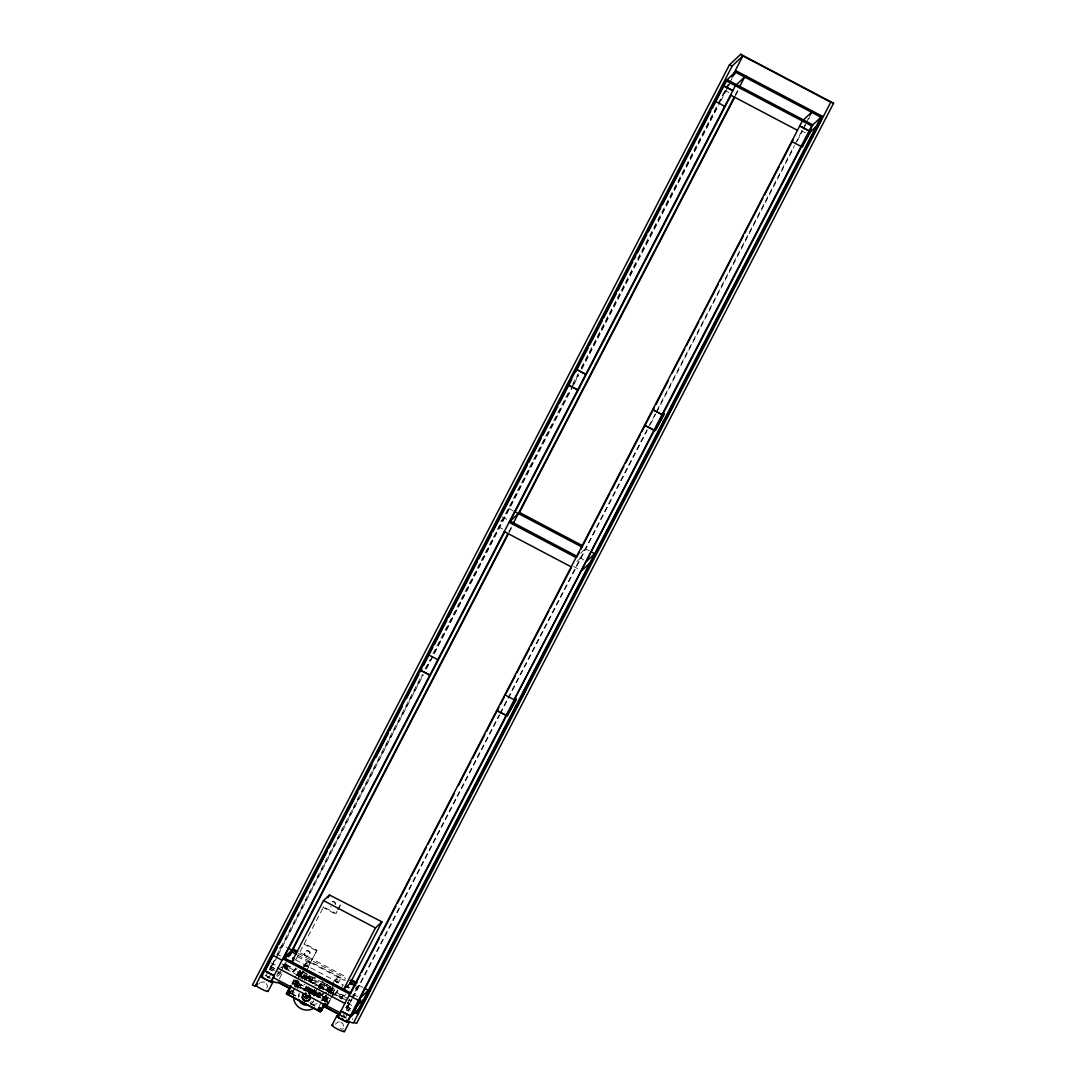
<?xml version="1.0" encoding="UTF-8"?>
<svg xmlns="http://www.w3.org/2000/svg" width="1086" height="1086" viewBox="0 0 1086 1086"><rect width="100%" height="100%" fill="white"/><g stroke="black" fill="none" stroke-linecap="round" stroke-linejoin="round"><path stroke-width="0.75" stroke-dasharray="5 3.75" d="M267.713 977.672L267.808 976.518M295.799 984.608C297.374 981.12 291.713 985.002 294.116 983.441M294.51 985.912L294.618 984.622M295.772 980.142L297.374 981.282M295.446 980.196L296.274 981.975L296.94 980.142M305.56 979.07L305.057 978.296M305.438 979.151C304.827 977.183 305.736 980.142 304.623 978.581M309.551 980.78L310.352 981.337L309.849 980.549M310.392 981.187L309.659 980.726M322.868 988.246C321.198 987.676 324.144 987.676 322.42 987.418M323.261 1000.518L325.026 998.699L325.922 1000.179M325.786 995.971C328.691 998.482 323.709 997.898 326.044 995.482M325.637 1001.957L325.936 1001.238M325.827 1001.781L327.103 1000.708L327.619 1002.405M327.714 1002.147L326.37 1000.912M330.755 990.839L329.411 989.59M331.461 993.052L330.918 991.871L328.447 991.912M332.302 986.97L332.628 987.988M332.492 986.794L332.642 987.595M309.972 976.124L309.157 976.11L310.107 976.165M322.108 987.717L323.166 987.744M278.532 972.757L278.912 971.943L278.545 972.771M280.962 967.585L282.781 967.83M285.129 966.567L283.758 965.21L284.491 963.934L286.052 964.762L285.129 966.567L286.039 964.748M349.475 999.201C347.887 1001.129 351.484 1001.482 351.416 999.201M344.113 1016.74L344.588 1015.491M352.529 1019.537L352.909 1018.451M292.093 991.762L291.863 990.5M298.949 974.101C302.017 981.092 300.55 967.531 298.419 976.083M295.093 986.943C301.338 984.785 293.016 984.378 296.627 986.943M301.351 977.481C299.858 975.744 301.718 974.753 299.383 973.775M304.569 978.703L305.18 978.024M309.401 978.432C307.569 977.834 309.51 977.264 308.641 978.92C310.392 977.699 306.673 977.251 307.84 979.002C310.365 979.939 309.931 975.011 307.8 978.011M309.361 980.957L309.211 981.472M328.121 990.907C330.714 986.631 331.284 992.55 329.845 991.912M324.402 1000.871L326.112 1000.002M330.253 991.599L330.714 993.025L332.126 992.59L331.678 991.165L329.207 991.192L329.343 989.536M348.891 1000.179L349.38 999.174M347.778 1003.097L348.158 1002.283L347.547 1003.315M265.907 976.07L268.256 971.549M269.029 970.042L273.713 961.001M276.835 954.988L422.033 674.868M425.155 668.84L429.839 659.813M432.961 653.786L569.58 390.241M572.702 384.213L578.159 373.665M581.281 367.652L728.041 84.518M274.717 970.368L270.699 968.25L275.382 959.223M276.17 957.716L422.943 674.542M426.065 668.514L571.29 388.367M572.078 386.86L578.322 374.806M581.444 368.778L718.077 105.193M718.851 103.686L725.882 90.124M726.656 88.618L729.005 84.111M729.778 82.604L732.127 78.083M270.699 968.25L277.31 956.644M278.084 955.137L423.309 674.976M426.431 668.949L433.463 655.401M434.237 653.894L573.218 385.788M573.992 384.281L578.675 375.24M581.797 369.213L719.991 102.613M720.778 101.107L727.796 87.545M728.584 86.038L730.919 81.531M268.704 978.106L270.957 973.748M276.686 975.839L278.803 971.753M281.641 970.192L285.835 962.115M508.845 531.882L511.194 527.362M735.263 95.079L738.385 89.052M286.283 962.372L283.514 967.707L343.013 999.066M509.198 532.316L512.32 526.289M735.616 95.514L738.738 89.486M284.274 968.685L288.509 960.526M279.428 978.69L282.17 973.409A6.991 0.977 27.4 0 1 278.64 972.527M285.265 969.269L288.184 963.391M286.514 969.974L289.27 964.517M288.795 966.716C284.26 963.988 291.347 969.038 291.143 965.508M295.989 959.4L323.587 906.919L336.09 913.502L337.529 910.747M291.863 983.59L294.13 979.233M294.876 977.78L299.79 970.192M292.066 984.893L294.333 980.536M297.347 974.726L299.6 970.368L332.438 987.703M292.731 983.807L294.143 981.079L327.918 998.876L294.143 981.079M297.605 974.413L300.13 970.667M297.36 975.649L299.166 972.146L301.053 973.137L299.179 972.187M303.075 971.223C303.374 974.332 298.474 971.807 301.202 970.232M294.034 984.676L298.134 976.966M298.256 976.531L301.284 970.884M294.523 985.613L299.084 976.803M299.845 975.35L301.351 972.445M303.673 967.911C302.79 962.467 310.555 961.87 306.754 966.567M294.713 985.436L297.537 979.979M298.623 977.807L302.858 969.635M306.524 966.608C302.79 960.092 315.442 959.59 307.582 966.988M291.863 992.835L299.383 978.31M300.143 976.857L303.347 972.35L301.094 976.708M292.066 994.124L295.08 988.314M295.826 986.862L300.347 978.16M298.976 981.785L296.152 987.215L298.989 982.463M297.36 987.649L301.134 980.386M301.881 978.934L306.401 970.232M297.523 956.617L310.039 963.214L317.058 950.223L304.555 943.639M323.587 906.919L323.017 907.448L335.52 914.045L336.959 911.276M337.678 909.892L340.542 904.366M310.039 963.214L317.058 950.223M338.248 909.362L341.113 903.823M297.578 988.952L302.084 980.237M302.845 978.785L307.352 970.069M306.252 990.799L309.768 984.011M306.266 991.477L308.37 987.405M314.478 989.4L312.252 991.803L311.926 990.839A1.412 1.398 46.8 0 0 310.229 992.387A1.412 1.398 46.8 0 0 312.279 993.459A1.412 1.398 46.8 0 0 312.578 991.179L314.478 989.4A1.412 1.398 46.8 0 1 314.451 991.491A1.412 1.398 46.8 0 1 312.469 991.559A1.412 1.398 46.8 0 1 312.374 989.577M314.818 993.771L315.537 993.093L324.918 998.034L324.198 998.713L314.818 993.771L317.628 988.328M323.329 987.771L322.298 987.527M321.144 1000.871L325.651 992.156M326.411 990.703L329.628 986.197L327.361 990.554M319.08 1006.518L321.347 1002.161M322.094 1000.708L326.614 992.007M327.375 991.477L331.013 984.473M324.198 998.713L325.61 995.998M333.103 987.052C333.402 990.16 328.488 987.622 331.23 986.061M324.388 1000.043L331.162 986.97M324.592 1001.346L328.366 994.084M329.112 992.631L332.126 986.821M333.701 983.74C332.574 978.377 340.61 977.685 336.782 982.396M328.651 993.622L333.497 984.296M335.737 981.866C336.864 971.78 344.167 980.644 336.796 982.558C334.664 981.54 336.918 981.893 337.61 982.816M325.651 1001.401L329.411 994.138M330.158 992.685L333.375 988.165L330.361 993.975M326.316 1001.781L329.995 994.885M325.691 1006.559L329.927 998.387M332.031 994.328L335.493 987.663M325.881 1006.383L330.117 998.21M332.235 994.124L335.058 988.681M327.592 1004.767L335.126 990.256M328.488 1003.233L330.606 999.147M331.311 997.79L333.429 993.704L299.464 976.083L333.429 993.704M347.086 1000.559L334.569 993.962L337.719 990.052M342.171 986.821L343.149 984.948M339.619 997.817C339.606 989.563 344.534 998.903 345.565 994.179M340.692 998.55L341.438 998.821L343.081 995.17M347.371 1003.681L349.488 999.595M355.027 991.219L357.443 986.55M346.067 1007.903L348.239 1005.867L351.823 998.944M352.529 997.559L355.651 991.545M342.497 1017.025L344.764 1012.668M349.692 1009.885L347.018 1008.473L351.701 999.432M352.475 997.925L499.261 714.764M500.049 713.258L507.067 699.696M507.854 698.189L794.382 145.415M795.169 143.909L802.187 130.347M802.975 128.84L805.31 124.32M806.097 122.813L809.491 116.27M347.018 1008.473L352.054 999.867M352.841 998.36L499.614 715.199M500.402 713.692L647.188 430.518M650.31 424.49L655.768 413.956M656.555 412.449L793.961 147.357M797.083 141.329L802.554 130.782M803.328 129.275L805.676 124.754M808.554 119.202L809.939 116.541M345.009 1018.329L347.276 1013.971M283.975 965.006L283.514 965.793M284.016 964.721L284.478 963.934M350.941 1000.002L351.362 999.269M350.914 1000.274L350.493 1001.007M266.857 988.192L267.414 985.803L265.866 982.694M343.257 1028.252L342.511 1029.365M259.011 983.984L259.663 983.034M335.316 1024.207L337.895 1022.021L340.624 1022.035M299.112 973.884L298.351 974.59M293.519 983.93L294.279 983.224M294.618 985.667L295.297 984.337L293.967 983.644M297.442 986.807C299.492 984.432 294.238 984.5 295.949 986.862M301.379 977.522L301.487 976.246L300.279 975.798M291.917 991.993L291.822 990.16M329.139 989.699L328.379 990.418M322.813 1000.518L324.225 1000.084L324.524 1001.726M324.293 999.039L323.533 999.758M329.94 991.857L330.85 990.921M324.375 1001.536C327.049 1001.183 323.424 997.803 323.995 1000.505M325.094 1001.197L326.017 1000.26M329.913 993.405L331.651 992.862L330.307 991.627M331.556 993.133L330.538 993.527M308.791 978.866L308.071 977.875M500.646 521.185L504.135 517.913M580.643 553.168L586.426 547.724M576.965 561.408L581.594 557.064M279.183 948.445L282.672 945.159L286.69 947.291M270.672 966.024L272.993 963.839M280.907 967.667L286.337 962.563M278.043 973.653L281.301 970.585M281.22 972.133L280.079 973.205L276.061 971.088M277.446 976.518L280.69 973.45M295.799 967.965L291.863 973.436L298.378 967.314M295.921 968.821L292.663 971.875L282.93 966.757M307.148 968.78L308.858 967.164L305.112 965.183M300.673 975.323L300.021 975.92M302.383 976.789L301.175 977.943A5.308 5.254 46.8 0 1 310.229 982.708M295.08 985.369L295.433 985.016M302.94 978.214L305.397 975.893M295.311 985.912L296.071 985.192M307.501 976.871L308.22 976.192M309.171 978.038L308.356 977.604L309.537 977.699M310.582 991.246L312.483 989.468M311.601 991.464L314.153 990.011M319.827 984.486L321.049 983.346M312.673 993.174L314.573 991.382M318.402 987.771L320.872 985.45M316.745 996.677L317.126 996.324A6.76 6.692 46.8 0 0 318.917 993.364M322.528 994.043L322.909 993.69A3.543 3.502 46.8 0 1 317.533 992.088M329.655 992.088L330.701 991.138M333.904 988.477L332.764 989.55L298.989 971.739M331.216 993.527L331.977 992.821M326.099 1001.02L325.338 1001.726L327.008 1001.889M334.569 993.962L337.827 990.907M333.769 995.523L338.113 991.437M326.9 1003.165L327.253 1002.812M355.271 988.586L360.118 984.31M352.516 995.455L354.688 993.418M354.145 994.722L355.285 993.649M345.823 1007.333L350.439 1002.989M324.51 998.862L324.361 1000.532L325.854 1000.477M309.972 976.3L308.913 976.015M260.545 982.287L264.835 982.043M288.469 966.065L290.342 967.056M305.709 966.011L306.999 966.526M300.401 971.794L302.275 972.784M340.027 978.147L338.221 977.278M337.99 980.061L336.117 979.11M330.416 987.622L332.302 988.599M343.203 995.4L341.398 994.45M341.438 998.821L340.665 998.21M297.306 981.215L295.935 980.237M294.537 983.101L295.921 984.079L294.645 985.151M295.378 984.948L294.564 984.866M294.903 986.645L296.532 986.848M324.565 998.93L325.936 999.894M298.528 981.771L297.768 981.5M294.713 986.821L295.663 986.93M327.062 997.084L326.004 996.337M309.944 962.332L308.125 961.341M307.908 964.246L306.157 963.363M305.315 966.54L303.999 965.916M309.809 980.739L309.442 981.717A3.896 3.855 46.8 0 0 302.356 979.043M303.971 965.644L305.505 966.554M340.868 1022.143L342.904 1023.704L343.733 1026.012M724.959 90.45L728.977 92.568M801.278 130.659L805.296 132.791M508.981 508.574L512.999 510.705M585.286 548.797L589.304 550.914M502.18 516.936L508.153 520.031M579.843 557.851L583.861 559.969M498.691 526.968L502.709 529.086M573.666 566.485L577.684 568.602M303.985 944.168L316.488 950.766M300.632 952.965L346.733 977.264M297.998 953.25L345.592 978.323M358.977 985.382L363.009 987.5M297.74 955.083L345.511 980.251M310.61 962.671L344.181 980.359M295.324 959.752L343.081 984.921M335.14 981.011L338.886 982.993M277.826 954.499L280.514 955.911M353.534 994.437L357.552 996.568M302.722 971.739L307.134 974.061M323.289 982.572L327.687 984.893M297.89 971.97L301.65 973.952M327.918 987.798L331.664 989.78M281.749 963.744L348.049 998.686M271.038 962.848L275.668 965.25M347.357 1003.07L353.33 1006.179M346.665 1005.039L348.239 1005.867M271.839 967.178L274.527 968.603M348.158 1007.401L350.832 1008.813M296.885 986.536L304.922 990.771M265.215 975.255L269.708 977.617M341.615 1015.519L346.122 1017.894M267.4 976.857L270.387 978.418M340.393 1015.315L346.353 1018.464M291.442 993.514L297.306 996.622M310.528 1003.586L314.94 1005.907M291.252 993.704L295.65 996.025M310.338 1003.763L314.75 1006.084M302.79 971.984L304.066 972.106L302.424 971.943M343.081 994.966L344.764 995.74M299.179 996.622A8.145 8.05 46.8 0 1 299.356 994.505M302.885 989.455A8.145 8.05 46.8 0 1 315.347 996.025M313.243 1001.835A8.145 8.05 46.8 0 1 311.641 1003.179M293.491 997.206A13.453 13.303 46.8 0 1 294.469 991.504M296.953 987.608A13.453 13.303 46.8 0 1 301.677 984.31M319.583 992.78A13.453 13.303 46.8 0 1 320.112 998.563M298.338 997.396A8.145 8.05 46.8 0 1 299.234 993.31M303.958 989.36A8.145 8.05 46.8 0 1 314.506 996.812M313.623 1000.898A8.145 8.05 46.8 0 1 310.8 1003.966M308.085 992.55A3.896 3.855 46.8 0 1 309.863 993.486M308.03 991.559A3.896 3.855 46.8 0 1 311.465 993.364M307.84 991.735A3.896 3.855 46.8 0 1 311.275 993.554M320.519 988.274A2.294 2.281 46.8 0 1 323.397 989.78M320.587 992.821A2.294 2.281 46.8 0 1 319.542 992.265M321.565 988.355A2.294 2.281 46.8 0 1 323.004 989.373M321.605 982.939A5.308 5.254 46.8 0 0 319.759 984.934L319.04 985.613A5.308 5.254 46.8 0 1 323.479 982.816M329.723 987.215A5.308 5.254 46.8 0 1 329.153 989.875L328.42 990.554A5.308 5.254 46.8 0 0 328.922 987.215M328.176 985.287A5.308 5.254 46.8 0 1 328.515 985.884M319.868 988.233A3.896 3.855 46.8 0 1 325.04 984.459A3.896 3.855 46.8 0 1 326.601 990.731M323.356 993.69A3.896 3.855 46.8 0 1 318.008 992.468M319.175 987.12A3.896 3.855 46.8 0 1 324.958 989.265M311.383 1001.659A6.76 6.692 46.8 0 1 309.849 1002.5M314.058 995.523A6.76 6.692 46.8 0 0 303.374 990.771L303.754 990.405A6.76 6.692 46.8 0 1 314.438 995.156M308.424 991.342A4.602 4.548 46.8 0 1 312.008 994.219M308.655 991.124A4.602 4.548 46.8 0 1 312.524 995.17M318.714 987.988A3.543 3.502 46.8 0 1 324.09 989.577M323.194 993.418A3.543 3.502 46.8 0 1 317.153 992.455M319.135 987.907A3.543 3.502 46.8 0 1 323.709 989.93M323.329 994.26A4.249 4.195 46.8 0 1 316.881 992.346A3.896 3.855 46.8 0 1 312.592 994.314M319.257 986.889A4.249 4.195 46.8 0 1 324.741 989.319M314.709 989.672A1.412 1.398 46.8 0 1 313.596 991.83A1.412 1.398 46.8 0 1 312.279 989.767M316.365 992.183A3.896 3.855 46.8 0 1 313.759 995.02M309.32 993.378A3.896 3.855 46.8 0 1 310.487 988.043M304.677 989.509A8.145 8.05 46.8 0 1 306.591 985.803M312.198 983.224A8.145 8.05 46.8 0 1 320.289 988.939M320.492 993.133A8.145 8.05 46.8 0 1 316.949 998.183M317.071 1003.722A13.453 13.303 46.8 0 1 310.148 1003.966M299.926 987.934A13.453 13.303 46.8 0 1 301.107 984.663M305.763 979.586A13.453 13.303 46.8 0 1 315.836 977.889M321.999 981.12A13.453 13.303 46.8 0 1 326.357 990.432M325.773 995.034A13.453 13.303 46.8 0 1 322.895 1000.043M305.329 990.826A8.145 8.05 46.8 0 1 306.225 986.74M310.949 982.789A8.145 8.05 46.8 0 1 321.13 988.151M320.614 994.328A8.145 8.05 46.8 0 1 317.791 997.396M311.641 993.962A3.896 3.855 46.8 0 1 310.555 987.893M307.854 991.342A3.896 3.855 46.8 0 1 312.456 988.436M314.234 989.373A3.896 3.855 46.8 0 1 314.886 990.16M315.32 991.07A3.896 3.855 46.8 0 1 313.718 995.495M308.56 994.097A3.896 3.855 46.8 0 1 308.139 993.174M308.044 991.165A3.896 3.855 46.8 0 1 310.637 988.328M315.51 990.894A3.896 3.855 46.8 0 1 313.908 995.319M306.727 980.21A2.294 2.281 46.8 0 1 307.026 976.599A2.294 2.281 46.8 0 1 310.447 977.862A2.294 2.281 46.8 0 1 308.37 980.821M306.781 980.169A2.294 2.281 46.8 0 1 307.257 976.45A2.294 2.281 46.8 0 1 310.582 978.201A2.294 2.281 46.8 0 1 307.827 980.712M317.166 992.061A3.896 3.855 46.8 0 1 311.94 993.676A3.896 3.855 46.8 0 1 310.284 988.436M316.976 992.237A3.896 3.855 46.8 0 1 312.7 994.206M311.75 993.853A3.896 3.855 46.8 0 1 310.094 988.613M301.46 977.794A5.308 5.254 46.8 0 1 310.759 982.694M304.976 984.635A3.896 3.855 46.8 0 1 304.026 984.283M311.954 977.4A3.896 3.855 46.8 0 1 309.442 982.233M304.582 979.681A3.896 3.855 46.8 0 1 308.085 974.671M305.75 991.219A6.76 6.692 46.8 0 1 306.714 987.88M314.329 984.988A6.76 6.692 46.8 0 1 315.945 985.708M316.664 991.925A4.602 4.548 46.8 0 1 313.189 996.242M307.691 990.459A4.602 4.548 46.8 0 1 309.877 987.744M305.628 989.848A6.76 6.692 46.8 0 1 307.433 986.889M318.809 991.993A6.76 6.692 46.8 0 1 315.334 997.708M307.46 990.676A4.602 4.548 46.8 0 1 309.646 987.961M316.433 992.142A4.602 4.548 46.8 0 1 314.071 996.025M312.13 977.305A3.543 3.502 46.8 0 1 309.564 981.54M305.641 979.776A3.543 3.502 46.8 0 1 307.881 974.685M312.619 977.862A3.543 3.502 46.8 0 1 308.125 981.12M306.564 980.169A3.543 3.502 46.8 0 1 307.406 974.644M312.592 977.359A4.249 4.195 46.8 0 1 309.51 982.436M304.799 980.319A4.249 4.195 46.8 0 1 306.456 974.604M312.822 977.142A4.249 4.195 46.8 0 1 309.727 982.219M305.017 980.101A4.249 4.195 46.8 0 1 306.686 974.386M273.889 970.165A6.991 0.977 27.4 0 1 270.346 967.816M270.102 966.866A6.991 0.977 27.4 0 1 274.826 968.549M267.129 976.558A6.991 0.977 27.4 0 1 270.047 977.794M340.298 1028.388A6.991 0.977 27.4 0 1 341.737 1029.256M350.194 1010.387A6.991 0.977 27.4 0 1 346.162 1007.509M346.067 1007.184A6.991 0.977 27.4 0 1 351.145 1008.758M341.371 1016.754A6.991 0.977 27.4 0 1 343.447 1016.781M344.805 1017.31A6.991 0.977 27.4 0 1 346.353 1018.003M331.203 907.014A2.837 2.796 46.8 0 1 330.606 906.579M332.357 901.706A2.837 2.796 46.8 0 1 335.303 904.421M332.737 901.353A2.837 2.796 46.8 0 1 335.683 904.068M298.867 974.359C303.035 976.3 301.65 978.228 298.813 974.305M328.691 990.364C329.262 993.541 331.339 989.387 328.691 990.364M292.243 982.871L326.017 1000.668L292.243 982.871M270.02 969.527L272.464 970.843L270.02 969.527M346.339 1009.736L348.782 1011.066L346.339 1009.736M286.066 967.572L287.885 968.576L286.066 967.572M329.262 987.961L331.067 988.966L329.262 987.961M340.488 996.256L342.307 997.26L340.61 996.283M311.18 991.369A1.412 1.398 46.8 0 0 313.338 992.509A1.412 1.398 46.8 0 0 313.23 990.079A1.412 1.398 46.8 0 0 311.18 991.369M311.058 991.382A1.412 1.398 46.8 0 0 313.148 992.672A1.412 1.398 46.8 0 0 313.189 990.228A1.412 1.398 46.8 0 0 311.058 991.382M310.447 991.952A1.412 1.398 46.8 0 0 312.537 993.242A1.412 1.398 46.8 0 0 312.592 990.799A1.412 1.398 46.8 0 0 310.447 991.952M304.202 953.793A2.837 2.796 46.8 0 0 308.533 956.074A2.837 2.796 46.8 0 0 308.302 951.2A2.837 2.796 46.8 0 0 304.202 953.793M304.582 953.44A2.837 2.796 46.8 0 0 308.913 955.721A2.837 2.796 46.8 0 0 308.682 950.847A2.837 2.796 46.8 0 0 304.582 953.44"/><path stroke-width="1.5" d="M288.414 992.645C289.636 996.527 291.808 989.875 288.319 992.563M290.491 991.409L288.957 992.387L290.478 993.12M320.221 1009.383C320.764 1004.93 315.958 1011.242 320.248 1009.423M325.814 1003.939L324.076 1004.482M833.573 103.251L830.763 102.22L353.792 1022.388L356.602 1023.419L833.573 103.251L740.679 54.3L729.398 64.916L252.427 985.07L255.237 986.102L257.613 983.875M255.237 986.102L732.208 65.947L742.878 55.902L830.763 102.22M340.637 1013.007L273.102 977.495L274.242 976.423L270.821 981.92L261.427 976.979L725.977 80.771L736.389 70.984L822.088 116.148L818.966 122.175M264.862 971.481L277.405 947.277M278.966 944.263L327.375 850.881M328.936 847.867L357.823 792.142M359.385 789.128L371.874 765.033M375.783 757.499L388.272 733.403M389.833 730.389L402.322 706.294M406.232 698.76L418.721 674.65M420.282 671.65L421.843 668.637M423.404 665.623L432.771 647.541M434.332 644.527L446.835 620.432M448.396 617.418L477.283 561.693M478.845 558.679L491.334 534.583M492.895 531.57L527.253 465.297M528.814 462.283L541.303 438.174M542.864 435.174L557.702 406.544M559.263 403.53L571.752 379.435M575.648 371.901L588.15 347.805M589.712 344.791L602.201 320.696M603.762 317.682L616.251 293.587M617.812 290.573L632.649 261.957M634.21 258.943L635.772 255.929M637.333 252.916L646.699 234.834M648.261 231.834L660.75 207.725M662.311 204.711L710.719 111.329M712.28 108.315L727.118 79.699L812.817 124.863L809.355 131.528M731.95 76.984L742.878 55.902L740.679 54.3M733.172 76.061L735.249 72.056L820.948 117.22L356.398 1013.414L360.661 1006.328M734.828 73.997L736.389 70.984M270.821 981.92L735.358 85.713L745.77 75.925M283.663 958.246L504.623 531.991M510.081 521.443L731.041 95.188M268.106 991.369L272.898 982.138M288.591 956.78L508.058 533.389M512.755 524.348L734.475 96.586M739.172 87.545L744.629 76.997M289.948 955.436L291.767 951.933L296.247 954.295M292.935 949.531L508.424 533.823M518.579 514.235L734.842 97.021M291.605 962.182L323.533 900.579L329.465 895L381.946 921.824L350.018 983.441L343.515 989.55L291.605 962.182L293.967 959.956M328.026 897.769L329.465 895M322.27 1009.776L320.194 1011.745L286.405 993.934L290.641 985.762M290.831 985.586L286.595 993.758L320.384 1011.555L324.605 1003.396M289.012 990.785L290.424 988.07M320.194 1011.745L324.415 1003.573M322.08 1009.953L325.094 1004.143M343.515 989.55L375.457 927.933L381.946 921.824M332.017 1025.143L336.809 1015.899M358.692 1009.003L350.561 1016.645L347.126 1022.13L337.746 1017.188L802.296 120.994L812.695 111.206M340.447 1013.102L337.746 1017.188M350.602 993.527L359.968 975.445M361.529 972.445L379.489 937.802M381.05 934.788L395.874 906.158M397.435 903.158L409.938 879.049M411.499 876.035L426.323 847.419M427.884 844.406L440.387 820.31M441.948 817.296L454.437 793.201M458.333 785.667L470.835 761.571M472.396 758.557L484.885 734.462M486.447 731.448L498.936 707.339M500.497 704.325L504.406 696.805M505.967 693.791L515.334 675.709M516.895 672.696L529.384 648.6M530.945 645.586L548.905 610.943M550.466 607.929L571.548 567.259M577.793 555.217L579.354 552.204M580.915 549.19L609.803 493.465M611.364 490.451L623.853 466.342M625.414 463.342L640.251 434.712M641.812 431.699L654.301 407.603M655.863 404.589L668.365 380.494M672.261 372.96L684.75 348.864M686.325 345.85L698.814 321.755M700.375 318.741L718.335 284.098M719.896 281.084L743.313 235.893M744.874 232.879L762.834 198.236M764.395 195.222L779.232 166.606M780.793 163.592L793.282 139.497M810.007 115.279L811.568 112.279M347.126 1022.13L811.676 125.935L822.088 116.148M357.633 1002.989L508.316 712.294M510.963 707.203L512.429 704.38M514.099 699.9L655.102 429.119M661.741 416.305L802.663 144.438M350.357 1015.912L340.855 1011.08L351.294 1016.401L360.498 999.772L359.561 999.283L358.299 1000.464M506.144 715.348L496.655 710.515L507.094 715.837L516.298 699.208L515.361 698.719M664.157 413.97L656.093 429.527L655.143 429.024L653.894 430.205L644.514 425.264L654.953 430.599L664.157 413.97L663.22 413.467L661.958 414.648L652.686 409.598L663.017 415.042M791.68 141.465L801.997 146.909L811.201 130.279L810.265 129.777L809.016 130.958L799.744 125.908L810.061 131.352M351.294 1016.401L360.498 999.772M507.094 715.837L516.298 699.208M801.997 146.909L811.201 130.279M344.425 1031.591L349.203 1022.347M368.466 991.26L516.814 705.072M523.832 691.524L664.374 420.404M670.279 409.001L811.147 137.23M369.769 991.056L361.706 1006.613L360.769 1006.125L359.629 1007.197L360.566 1007.686L369.769 991.056L368.833 990.568L367.692 991.64L368.629 992.129M515.416 706.633L516.366 707.122L525.57 690.492L524.619 690.004L523.493 691.076L524.429 691.565M664.415 420.309L663.274 421.382L664.211 421.884L673.429 405.254L672.478 404.752L671.338 405.825L672.288 406.313M810.332 137.691L811.269 138.194L820.473 121.551L819.536 121.062L818.396 122.134L819.333 122.623M516.366 707.122L525.57 690.492M673.429 405.254L664.211 421.884M811.269 138.194L820.473 121.551M320.981 1008.663L319.325 1008.935L319.474 1007.279M715.362 101.242L724.633 106.306M807.97 134.202L816.102 126.56M654.953 430.599L656.093 429.527M428.4 654.736L437.794 659.677M577.155 556.439L576.014 557.512L509.09 522.244L519.502 512.456L581.96 545.376M586.535 561.381L594.666 553.738L590.648 551.62M581.702 570.72L589.834 563.077M504.827 694.85L515.158 700.28M272.722 955.191L281.993 960.241M261.427 976.979L262.568 975.907M285.251 958.056L291.767 951.933M286.405 993.934L288.306 992.156M327.592 1004.767L325.691 1006.559L322.759 1005.012M349.04 995.414L359.357 1000.844M360.24 997.98L368.371 990.323L364.339 988.206M355.394 1007.306L363.525 999.663M360.566 1007.686L361.706 1006.613M289.12 991.871C285.822 994.871 292.853 993.853 289.202 992.007M729.398 64.916L732.208 65.947M302.152 967.64L302.655 968.21M342.782 1018.79L341.818 1018.451L342.579 1019.116M290.464 961.775C292.962 962.658 287.641 960.01 290.22 961.653M344.886 990.459L345.687 990.717L344.859 990.12M293.709 958.368L292.663 957.974L293.736 958.707M725.977 80.771L811.676 125.935M811.473 136.619L812.409 137.121M730.525 95.052L797.45 130.32M802.201 145.334L803.138 145.836M514.343 511.411L582.313 547.235M510.23 521.171L577.48 556.561M504.243 531.57L571.182 566.851M516.556 705.561L517.493 706.049M507.284 714.276L508.234 714.764M323.533 900.579L375.457 927.933M297.659 951.39L293.193 949.042L282.781 958.829L349.719 994.097M351.199 979.613L357.145 982.749M288.034 947.997L296.519 952.463M350.059 980.685L356.004 983.821M349.977 982.613L355.95 985.762M283.921 957.757L350.859 993.025M277.948 968.169L344.873 1003.437M351.497 1014.84L352.434 1015.329M322.949 1004.835L325.881 1006.383M278.695 982.355L287.681 987.093M323.642 1006.043L340.122 1014.731M277.826 982.341L289.745 988.627M322.515 1005.894L338.9 1014.528M333.117 983.957L331.814 983.522M314.071 1008.052A13.453 13.303 46.8 0 1 293.491 997.206M306.809 1005.202A8.145 8.05 46.8 0 1 298.718 999.487M310.202 997.966A3.896 3.855 46.8 0 1 303.822 999.948A3.896 3.855 46.8 0 1 305.247 993.405M309.686 995.047A3.896 3.855 46.8 0 1 310.107 995.971M309.374 995.333A3.896 3.855 46.8 0 1 307.609 1000.98A3.896 3.855 46.8 0 1 302.342 998.197A3.896 3.855 46.8 0 1 305.94 993.527M310.094 998.075A3.896 3.855 46.8 0 1 305.818 1001.048A3.896 3.855 46.8 0 1 302.437 997.016A3.896 3.855 46.8 0 1 306.13 993.337M309.564 995.156A3.896 3.855 46.8 0 1 309.999 996.079M271.432 980.59A6.991 0.977 27.4 0 1 270.726 981.785A6.991 0.977 27.4 0 1 261.957 977.224A6.991 0.977 27.4 0 1 262.649 976.029M267.523 990.527A6.991 0.977 27.4 0 1 263.817 990.16A6.991 0.977 27.4 0 1 255.78 985.26M256.038 984.826A6.991 0.977 27.4 0 1 256.771 984.934M277.297 982.328A6.991 0.977 27.4 0 1 272.301 981.079M346.529 1020.012A6.991 0.977 27.4 0 1 347.805 1022.252A6.991 0.977 27.4 0 1 338.642 1017.704A6.991 0.977 27.4 0 1 338.968 1016.252M343.828 1030.736A6.991 0.977 27.4 0 1 337.719 1029.216A6.991 0.977 27.4 0 1 333.09 1025.157M357.009 1012.098A6.991 0.977 27.4 0 1 354.959 1012.749M353.602 1022.55A6.991 0.977 27.4 0 1 348.62 1021.302M318.442 1008.473C319.596 1012.233 321.32 1006.111 318.442 1008.473M306.605 995.835L306.931 996.799L307.257 996.188A1.412 1.398 46.8 0 1 306.971 998.468A1.412 1.398 46.8 0 1 304.922 997.382A1.412 1.398 46.8 0 1 306.605 995.835M723.425 85.685L732.819 90.627L723.425 85.685M576.381 369.376L585.761 374.331L576.381 369.376M568.317 384.933L577.698 389.888L568.317 384.933M420.458 670.184L429.839 675.125L420.458 670.184M264.658 970.748L274.039 975.69L264.658 970.748M350.411 983.577L352.217 984.581L350.411 983.577M347.14 986.645L348.959 987.649L347.262 986.672M305.017 997.152A1.412 1.398 46.8 0 0 307.189 998.305A1.412 1.398 46.8 0 0 307.066 995.862A1.412 1.398 46.8 0 0 305.017 997.152"/></g></svg>
